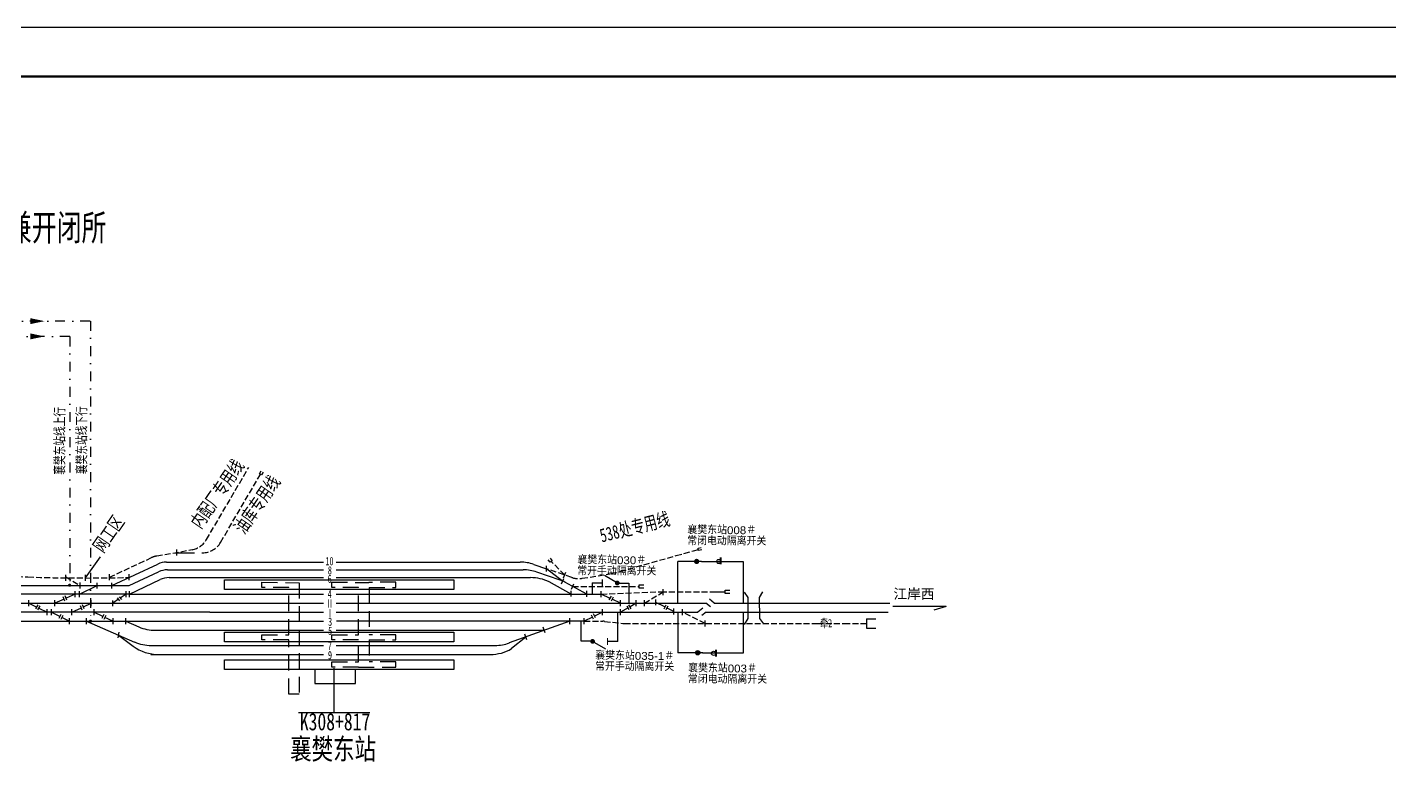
# Model space of a CAD drawing. Extents: x 3783 to 6106, y -2935 to -2515.
# Drawn here: x 4898 to 5174.1, y -2663.4 to -2514.7 of the extents above; entities that cross this region are included whole.
import ezdxf
from ezdxf.enums import TextEntityAlignment as Align

# ---------------------------------------------------------------- set-up
doc = ezdxf.new("R2010")
doc.units = 0
doc.header["$MEASUREMENT"] = 0
for name, pattern in [('DHX3', [5, 2, -1.5, 0, -1.5]), ('HIDDEN2', [4.7625, 3.175, -1.5875]), ('XX', [5.5, 4, -1.5])]:
    doc.linetypes.add(name, pattern=pattern)
doc.layers.get('0').update_dxf_attribs({"linetype": 'CONTINUOUS'})
for name, color, linetype in [('2', 7, 'CONTINUOUS'), ('A_通用块层', 2, 'CONTINUOUS'), ('DAOCHAHAO', 8, 'CONTINUOUS'), ('E_既有标注', 7, 'CONTINUOUS'), ('S_近期设计线路', 1, 'CONTINUOUS'), ('SYTUOLD', 7, 'CONTINUOUS'), ('TEXT', 1, 'CONTINUOUS'), ('设计线', 1, 'CONTINUOUS')]:
    doc.layers.add(name, color=color, linetype=linetype)
doc.styles.add('HHJ', font='SimSun.ttf', dxfattribs={"width": 0.75, "height": 3.5})
doc.styles.add('JCWHZ', font='SimSun.ttf', dxfattribs={"width": 0.7})
doc.styles.add('pyf', font='rs9.shx', dxfattribs={"width": 0.7, "height": 1.2, "bigfont": 'hztxt.shx'})
doc.styles.get("Standard").update_dxf_attribs({"font": 'SimSun.ttf', "width": 0.8, "height": 2.5})

# ---------------------------------------------------------------- blocks, each defined once
blk = doc.blocks.new('DC')
at = {"layer": 'A_通用块层', "color": 0, "ltscale": 0.8}
blk.add_line((0, 0.65), (0, -0.65), dxfattribs=at)
blk = doc.blocks.new('CD')
for p, q in [((0, -0.38), (0, 0.38)), ((0, 0.38), (1.03, 0.37)), ((1.02, -0.4), (0, -0.38))]:
    blk.add_line(p, q)

msp = doc.modelspace()

# ---------------------------------------------------------------- linework, layer by layer
at = {"color": 7}
msp.add_line((3782.66, -2514.69), (5829.12, -2514.69), dxfattribs=at)
at = {"color": 5, "lineweight": 50}
msp.add_line((3791.21, -2524.69), (5829.12, -2524.69), dxfattribs=at)
at = {"linetype": 'XX', "ltscale": 0.3}
for p, q in [((4934.36, -2618.43), (4942.92, -2603.82)), ((4937.23, -2618.99), (4945.29, -2605.21)), ((4934.36, -2618.43), (4935.45, -2616.58)), ((4914.7, -2626.04), (4923.25, -2622.07)), ((4924.29, -2621.74), (4931.44, -2620.46)), ((5018.23, -2624.85), (5029.52, -2621.67)), ((5029.52, -2621.67), (5033.02, -2620.69)), ((5008.36, -2626.08), (5003.24, -2624.32)), ((5006.93, -2625.59), (5004.23, -2622.84)), ((4889.36, -2625.6), (4898.18, -2625.99)), ((4905.84, -2625.97), (4908.8, -2627.72)), ((5008.56, -2627.9), (5021.93, -2627.9)), ((5010.44, -2626.26), (5016.17, -2625.36)), ((5014.33, -2629.45), (5026.42, -2628.99)), ((5023.09, -2631.28), (5026.9, -2628.99)), ((5026.42, -2628.99), (5037.36, -2628.99)), ((5035.39, -2635.41), (5030.8, -2633.12)), ((5010.91, -2634.96), (5014.66, -2634.96)), ((5015, -2634.98), (5018.69, -2635.4)), ((5019.04, -2635.41), (5058.18, -2635.41)), ((5058.18, -2635.41), (5063.6, -2635.41)), ((5063.6, -2635.41), (5068.12, -2635.41))]:
    msp.add_line(p, q, dxfattribs=at)
at = {"color": 0, "ltscale": 0.5}
for p, q in [((4909.85, -2626.18), (4912.88, -2621.94)), ((4916.27, -2630.22), (4916.73, -2630.79)), ((4916.68, -2630), (4917.13, -2630.58))]:
    msp.add_line(p, q, dxfattribs=at)
at = {"linetype": 'XX'}
msp.add_line((4927.94, -2621.09), (4933.56, -2621.09), dxfattribs=at)
at = {"color": 40}
for p, q in [((5034.67, -2622.84), (5029.87, -2622.84)), ((5029.87, -2631.16), (5029.87, -2622.84)), ((5034.67, -2622.84), (5038.45, -2622.84)), ((5038.56, -2622.84), (5043.12, -2622.84)), ((5043.12, -2622.84), (5043.12, -2631.16)), ((5012.48, -2627.2), (5012.48, -2629.45)), ((5014.54, -2627.22), (5012.48, -2627.22)), ((5017.65, -2627.22), (5014.99, -2625.69)), ((5017.69, -2627.22), (5019.91, -2627.22)), ((5019.91, -2627.22), (5019.91, -2631.28)), ((5037.22, -2631.28), (5036.27, -2630.51)), ((5017.7, -2639.03), (5017.7, -2633.12)), ((5029.89, -2633.12), (5029.89, -2641.32)), ((5034.94, -2632.28), (5033.9, -2633.12)), ((5035.57, -2633.12), (5034.69, -2633.82)), ((5036.51, -2632.05), (5035.56, -2631.28)), ((5043.15, -2641.32), (5043.15, -2633.12)), ((5010.27, -2639.01), (5010.27, -2634.95)), ((5012.49, -2639.01), (5010.27, -2639.01)), ((5012.53, -2639.01), (5015.19, -2640.55)), ((5015.64, -2639.01), (5017.7, -2639.01)), ((5034.9, -2641.34), (5029.89, -2641.32)), ((5034.88, -2641.34), (5037.42, -2641.34)), ((5037.41, -2641.32), (5042.16, -2641.32)), ((5038.59, -2641.32), (5043.15, -2641.32))]:
    msp.add_line(p, q, dxfattribs=at)
at = {"ltscale": 0.5}
for p, q in [((4905.66, -2630.89), (4905.34, -2630.03)), ((4906.06, -2630.69), (4905.75, -2629.84)), ((5015.98, -2630.65), (5016.44, -2629.86)), ((5016.39, -2630.83), (5016.84, -2630.04)), ((4899.8, -2632.44), (4900.24, -2631.64)), ((4900.21, -2632.62), (4900.65, -2631.83)), ((4904.49, -2634.34), (4904.94, -2633.55)), ((4909.19, -2632.68), (4908.86, -2631.83)), ((4909.59, -2632.47), (4909.26, -2631.63)), ((4913.21, -2634.35), (4913.63, -2633.55)), ((5013.18, -2634.28), (5012.79, -2633.47)), ((5020.03, -2632.67), (5019.57, -2631.89)), ((5020.39, -2632.41), (5019.93, -2631.63)), ((5027.07, -2632.43), (5027.52, -2631.64)), ((5027.48, -2632.61), (5027.93, -2631.82)), ((4904.9, -2634.52), (4905.35, -2633.73)), ((4913.62, -2634.52), (4914.04, -2633.72)), ((5012.8, -2634.52), (5012.4, -2633.7))]:
    msp.add_line(p, q, dxfattribs=at)
at = {"color": 1, "ltscale": 0.5}
msp.add_line((4916.5, -2630.51), (4915.38, -2631.32), dxfattribs=at)
at = {"color": 0, "linetype": 'ByBlock', "ltscale": 0.13}
for q in [(5073.43, -2631.99), (5081.73, -2632.73)]:
    msp.add_line((5084.2, -2631.99), q, dxfattribs=at)
at = {"color": 5}
for p, q in [((4875.82, -2634.96), (4928.15, -2634.96)), ((4905.1, -2634.19), (4906.62, -2634.96)), ((4910.04, -2634.96), (4919.79, -2639.16)), ((4915.4, -2634.96), (4913.77, -2634.18)), ((4918.01, -2634.96), (4920.65, -2636.1)), ((4928.15, -2634.96), (4958.09, -2634.96)), ((5010.91, -2634.96), (4960.72, -2634.96)), ((5007.97, -2634.96), (4995.72, -2639.35)), ((5012.6, -2634.11), (5010.91, -2634.96)), ((4916.55, -2637.76), (4919.52, -2639.99)), ((4924.02, -2636.79), (4949.29, -2636.79)), ((4949.29, -2636.79), (4958.09, -2636.79)), ((4960.64, -2636.79), (5002.86, -2636.79)), ((4999.06, -2638.16), (4996.19, -2640.5)), ((4923.06, -2641.69), (4949.29, -2641.69)), ((4923.15, -2639.85), (4949.29, -2639.85)), ((4949.29, -2639.85), (4958.09, -2639.85)), ((4949.29, -2641.69), (4958.09, -2641.69)), ((4960.64, -2639.85), (4992.85, -2639.85)), ((4960.64, -2641.69), (4991.86, -2641.69))]:
    msp.add_line(p, q, dxfattribs=at)
at = {"color": 5, "linetype": 'DHX3', "lineweight": 30, "ltscale": 4}
msp.add_lwpolyline([(4901.56, -2574.19, 0, 1.19, 0), (4898.69, -2574.19, 1.19, 1.19, 0)], format="xyseb", dxfattribs=at)
at = {"color": 3, "linetype": 'DHX3', "lineweight": 30, "ltscale": 4}
msp.add_lwpolyline([(4901.56, -2577.28, 0, 1.19, 0), (4898.69, -2577.28, 1.19, 1.19, 0)], format="xyseb", dxfattribs=at)
at = {"color": 40}
for points, const_width in [([(5033.41, -2622.84, 1), (5033.94, -2622.84, 1)], 0.528), ([(5017.84, -2627.21, -1), (5017.36, -2627.21, -1)], 0.48), ([(5012.35, -2639.03, -1), (5012.83, -2639.03, -1)], 0.48), ([(5033.64, -2641.34, -1), (5034.17, -2641.34, -1)], 0.528)]:
    msp.add_lwpolyline(points, format="xyb", close=True, dxfattribs=dict(at, const_width=const_width))
for points, const_width in [([(5038.56, -2622.02), (5038.56, -2623.45)], 0.396), ([(5014.57, -2627.19), (5014.57, -2626.47)], 0.24), ([(5014.57, -2627.19), (5014.57, -2627.91)], 0.24), ([(5015.62, -2639.04), (5015.62, -2638.32)], 0.24), ([(5015.62, -2639.04), (5015.62, -2639.76)], 0.24), ([(5037.6, -2642.14), (5037.6, -2640.71)], 0.396)]:
    msp.add_lwpolyline(points, dxfattribs=dict(at, const_width=const_width))
for centre in [(5038.16, -2622.86), (5033.91, -2641.34), (5037.1, -2641.45)]:
    msp.add_circle(centre, 0.427, dxfattribs=at)
at = {"linetype": 'XX', "ltscale": 0.3}
for centre, radius, start, end in [((4930.7, -2616.28), 4.25, 280.1357, 329.6349), ((4933.56, -2616.84), 4.25, 270, 329.6349), ((5013.26, -2607.18), 18.36, 279.4476, 285.7275), ((4910.17, -2273.62), 352.58, 268.0514, 271.3873), ((5009.75, -2622.07), 4.25, 250.9855, 279.4476), ((5014.66, -2638.02), 3.06, 83.5047, 90)]:
    msp.add_arc(centre, radius, start, end, dxfattribs=at)
at = {"linetype": 'XX'}
msp.add_arc((4925.04, -2625.93), 4.25, 100.1357, 114.9048, dxfattribs=at)
at = {"color": 5}
for centre, start, end in [((4924.02, -2628.29), 246.6757, 270), ((4924.62, -2633.19), 233.1434, 270), ((4923.15, -2631.35), 246.6757, 270), ((4991.86, -2633.19), 270, 300.6288), ((4992.85, -2631.35), 270, 289.7454)]:
    msp.add_arc(centre, 8.5, start, end, dxfattribs=at)
at = {"layer": '2', "color": 5, "linetype": 'DHX3', "lineweight": 30}
for p, q in [((4910.79, -2574.17), (4893.35, -2574.17)), ((4910.84, -2574.17), (4910.84, -2634.96))]:
    msp.add_line(p, q, dxfattribs=at)
at = {"layer": '2', "color": 3, "linetype": 'DHX3', "lineweight": 30}
for q in [(4893.45, -2577.31), (4906.65, -2627.73)]:
    msp.add_line((4906.65, -2577.31), q, dxfattribs=at)
at = {"layer": 'DAOCHAHAO', "color": 7}
msp.add_line((5037.36, -2628.99), (5039.44, -2628.99), dxfattribs=at)
at = {"layer": 'E_既有标注'}
for p, q in [((5033.02, -2620.69), (5034.02, -2620.41)), ((4943.03, -2633.12), (4946.03, -2633.12)), ((5068.12, -2634.5), (5068.12, -2636.33)), ((5068.12, -2634.5), (5069.96, -2634.5)), ((5068.12, -2636.33), (5069.96, -2636.33)), ((4960.25, -2653.4), (4960.25, -2644.44)), ((4953.01, -2653.4), (4967.49, -2653.4))]:
    msp.add_line(p, q, dxfattribs=at)
for points in [[(5043.4, -2635.64), (5044.11, -2634.39), (5044.11, -2630.15), (5043.4, -2629.09)], [(5047.02, -2629.03), (5046.36, -2630.15), (5046.42, -2634.39), (5047.25, -2635.46)]]:
    msp.add_lwpolyline(points, dxfattribs=at)
msp.add_arc((5019.04, -2632.35), 3.06, 263.5047, 270, dxfattribs=at)
at = {"layer": 'S_近期设计线路', "color": 3, "ltscale": 15}
for p, q in [((4915.19, -2627.75), (4924.47, -2623.39)), ((4918.7, -2627.75), (4924.65, -2624.96)), ((4926.28, -2622.98), (4949.29, -2622.98)), ((4926.46, -2624.55), (4949.29, -2624.55)), ((4949.29, -2622.98), (4958.09, -2622.98)), ((4949.29, -2624.55), (4958.09, -2624.55)), ((4960.64, -2622.98), (4997.93, -2622.98)), ((4960.64, -2624.55), (4998.52, -2624.55)), ((5000.7, -2623.45), (5003.24, -2624.32)), ((5005.99, -2626.64), (5001.29, -2625.02)), ((5006.52, -2626.85), (5003.24, -2624.32)), ((4869.72, -2627.7), (4918.7, -2627.75)), ((4908.6, -2629.45), (4912.22, -2627.75)), ((4918.73, -2629.45), (4924.96, -2626.52)), ((4926.77, -2626.12), (4949.29, -2626.12)), ((4949.29, -2626.12), (4958.09, -2626.12)), ((4960.64, -2626.12), (5000.02, -2626.12)), ((5008.26, -2629.45), (5003.78, -2627)), ((5011.45, -2629.45), (5006.99, -2627.05)), ((4918.73, -2629.45), (4872.12, -2629.45)), ((4907.78, -2629.45), (4905.92, -2630.29)), ((4918.11, -2629.48), (4916.9, -2630.29)), ((4918.73, -2629.45), (4958.09, -2629.45)), ((4960.64, -2629.45), (4991.12, -2629.45)), ((4991.12, -2629.45), (5014.33, -2629.45)), ((5016.16, -2630.32), (5014.33, -2629.45))]:
    msp.add_line(p, q, dxfattribs=at)
at = {"layer": 'S_近期设计线路', "ltscale": 15}
for p, q in [((4905.51, -2630.48), (4903.65, -2631.28)), ((5018.25, -2631.28), (5016.58, -2630.5)), ((4861.23, -2631.28), (4949.29, -2631.28)), ((4898.39, -2631.28), (4900, -2632.09)), ((4909.42, -2632.07), (4910.98, -2631.28)), ((4949.29, -2631.28), (4958.09, -2631.28)), ((4960.64, -2631.28), (5035.56, -2631.28)), ((5021.43, -2631.28), (5020.17, -2632.02)), ((5027.26, -2632.07), (5025.37, -2631.13)), ((5037.22, -2631.28), (5072.83, -2631.28)), ((5016.17, -2635.19), (5016.16, -2635.19))]:
    msp.add_line(p, q, dxfattribs=at)
at = {"layer": 'S_近期设计线路', "color": 2, "ltscale": 15}
for p, q in [((4935.02, -2633.12), (4863.08, -2633.12)), ((4900.4, -2632.29), (4902.07, -2633.12)), ((4902.95, -2633.12), (4904.69, -2633.99)), ((4907.07, -2633.12), (4909.02, -2632.24)), ((4913.37, -2633.98), (4911.56, -2633.12)), ((4935.02, -2633.12), (4949.29, -2633.12)), ((4949.29, -2633.12), (4958.09, -2633.12)), ((4960.64, -2633.12), (5015.11, -2633.12)), ((5009.07, -2633.12), (5033.9, -2633.12)), ((5014.58, -2633.12), (5013.01, -2633.9)), ((5019.77, -2632.25), (5018.26, -2633.12)), ((5029.04, -2632.96), (5027.68, -2632.29)), ((5035.57, -2633.12), (5072.51, -2633.12))]:
    msp.add_line(p, q, dxfattribs=at)
at = {"layer": 'S_近期设计线路', "color": 3, "ltscale": 15, "const_width": 0.317}
msp.add_lwpolyline([(4906.46, -2627.67, 1), (4906.78, -2627.67, 1)], format="xyb", close=True, dxfattribs=at)
at = {"layer": 'S_近期设计线路', "color": 7, "linetype": 'ByBlock'}
for points in [[(4949.29, -2628.54), (4937.98, -2628.54), (4937.98, -2626.6), (4949.29, -2626.6)], [(4949.29, -2626.6), (4960.64, -2626.6)], [(4960.64, -2626.6), (4984.48, -2626.6), (4984.48, -2628.54), (4960.64, -2628.54)], [(4960.64, -2628.54), (4949.29, -2628.54)], [(4949.29, -2639.1), (4937.98, -2639.1), (4937.98, -2637.16), (4949.29, -2637.16)], [(4949.29, -2637.16), (4960.64, -2637.16)], [(4960.64, -2639.1), (4949.29, -2639.1)], [(4960.64, -2637.16), (4984.48, -2637.16), (4984.48, -2639.1), (4960.64, -2639.1)]]:
    msp.add_lwpolyline(points, dxfattribs=at)
at = {"layer": 'S_近期设计线路', "color": 5, "ltscale": 15, "const_width": 0.317}
msp.add_lwpolyline([(4910.7, -2634.94, 1), (4911.02, -2634.94, 1)], format="xyb", close=True, dxfattribs=at)
at = {"layer": 'S_近期设计线路', "color": 7, "ltscale": 15}
for points in [[(4970.49, -2644.72), (4937.98, -2644.72), (4937.98, -2642.79), (4960.64, -2642.79)], [(4960.64, -2642.79), (4984.48, -2642.79), (4984.48, -2644.72), (4970.49, -2644.72)]]:
    msp.add_lwpolyline(points, dxfattribs=at)
at = {"layer": 'S_近期设计线路', "color": 3, "ltscale": 15}
for centre, radius, start, end in [((4926.28, -2627.23), 4.25, 90, 115.163), ((4926.46, -2628.8), 4.25, 90, 115.163), ((4997.93, -2631.48), 8.5, 70.9855, 90), ((4998.52, -2633.05), 8.5, 70.9855, 90), ((4926.77, -2630.37), 4.25, 90, 115.163), ((5000.02, -2634.62), 8.5, 63.7115, 90), ((5003.22, -2634.67), 8.5, 63.7115, 70.9855)]:
    msp.add_arc(centre, radius, start, end, dxfattribs=at)
at = {"layer": '设计线', "color": 7, "linetype": 'HIDDEN2'}
for p, q in [((4959.75, -2628.12), (4959.75, -2627.02)), ((4959.75, -2627.02), (4967.26, -2627.11)), ((4972.73, -2627.02), (4967.26, -2627.11)), ((4972.73, -2628.12), (4972.73, -2627.02)), ((4965.18, -2628.12), (4959.75, -2628.12)), ((4965.18, -2637.69), (4965.18, -2628.12)), ((4967.31, -2628.12), (4972.73, -2628.12)), ((4967.31, -2628.12), (4967.31, -2637.69)), ((4959.75, -2637.69), (4965.18, -2637.69)), ((4959.75, -2638.75), (4959.75, -2637.69)), ((4965.18, -2638.75), (4959.75, -2638.75)), ((4965.18, -2643.16), (4965.18, -2638.75)), ((4972.73, -2637.69), (4967.31, -2637.69)), ((4967.31, -2638.75), (4967.31, -2643.16)), ((4967.31, -2638.75), (4972.73, -2638.75)), ((4972.73, -2638.75), (4972.73, -2637.69)), ((4959.75, -2643.16), (4965.18, -2643.16)), ((4965.18, -2644.23), (4959.75, -2644.23)), ((4965.18, -2644.23), (4972.73, -2644.23)), ((4972.73, -2643.16), (4967.31, -2643.16)), ((4972.73, -2644.23), (4972.73, -2643.16))]:
    msp.add_line(p, q, dxfattribs=at)
at = {"layer": '设计线', "linetype": 'HIDDEN2'}
msp.add_line((4959.75, -2644.23), (4959.75, -2643.16), dxfattribs=at)
at = {"layer": '设计线', "color": 7}
msp.add_line((4953.15, -2649.7), (4951.02, -2649.7), dxfattribs=at)
at = {"layer": '设计线', "color": 7, "linetype": 'HIDDEN2'}
msp.add_lwpolyline([(4951.02, -2649.7), (4951.02, -2638.75), (4945.59, -2638.75), (4945.59, -2637.69), (4951.02, -2637.69), (4951.02, -2628.12), (4945.59, -2628.12), (4945.59, -2627.02), (4953.15, -2627.16), (4953.15, -2649.7)], dxfattribs=at)
at = {"layer": '设计线', "color": 7}
msp.add_lwpolyline([(4956.3, -2644.72), (4956.3, -2647.58), (4964.56, -2647.58), (4964.56, -2644.72)], dxfattribs=at)

# ---------------------------------------------------------------- block references
at = {"linetype": 'XX', "ltscale": 0.3}
for name, p, xscale, yscale, zscale, rotation in [('DC', (4928.32, -2621.02), -0.9179999999996653, 0.91800000000012, 0.918, 180), ('CD', (5004.21, -2622.86), 0.6425999999999945, 0.6425999999996748, 0.6425999999999998, 129.7622285704881), ('DC', (5003.24, -2624.32), -0.9179999999996653, 0.91800000000012, 0.918, 180), ('DC', (5006.93, -2625.59), -0.9180000000003028, 0.9180000000001383, 0.918, 157.1142428070863), ('DC', (5006.51, -2626.86), -0.9179999999996616, 0.9180000000001698, 0.918, 155.4610338688011), ('DC', (5008.56, -2627.9), -0.9179999999996616, 0.9180000000001698, 0.918, 155.4610338688011), ('DC', (5008.26, -2629.37), -0.9179999999996653, 0.91800000000012, 0.918, 180)]:
    msp.add_blockref(name, p, dxfattribs=dict(at, xscale=xscale, yscale=yscale, zscale=zscale, rotation=rotation))
at = {"layer": 'E_既有标注'}
for name, p, xscale, yscale, zscale, rotation in [('CD', (4945.3, -2605.21), 0.6426000000002804, 0.6425999999996748, 0.6425999999999998, 58.12121147670912), ('CD', (5034.02, -2620.41), 0.6426000000002366, 0.6425999999996748, 0.6425999999999998, 13.19024041975291), ('DC', (4905.84, -2626.17), -0.9179999999996653, 0.9179999999996653, 0.918, 180), ('DC', (4908.8, -2627.73), -0.9179999999996653, 0.9179999999996653, 0.918, 180), ('DC', (4909.85, -2626.18), -0.9179999999996653, 0.9179999999996653, 0.918, 180), ('DC', (4912.21, -2627.75), -0.9179999999996653, 0.91800000000012, 0.918, 180), ('DC', (4914.7, -2626.04), -0.9179999999996653, 0.91800000000012, 0.918, 180), ('DC', (4915.19, -2627.75), -0.9179999999996653, 0.91800000000012, 0.918, 180), ('DC', (4918.71, -2626.05), -0.9179999999996653, 0.91800000000012, 0.918, 180), ('DC', (4898.39, -2631.28), -0.9179999999996653, 0.91800000000012, 0.918, 180), ('DC', (4903.65, -2631.28), -0.9179999999996653, 0.91800000000012, 0.918, 180), ('DC', (4907.78, -2629.45), -0.9179999999996653, 0.91800000000012, 0.918, 180), ('DC', (4908.6, -2629.45), -0.9179999999996653, 0.91800000000012, 0.918, 180), ('DC', (4910.98, -2631.28), -0.9179999999996653, 0.91800000000012, 0.918, 180), ('DC', (4915.38, -2631.32), -0.9179999999996653, 0.9179999999996653, 0.918, 180), ('DC', (4918.11, -2629.48), -0.9179999999996653, 0.9179999999996653, 0.918, 180), ('DC', (4918.73, -2629.45), -0.9179999999996653, 0.91800000000012, 0.918, 180), ('DC', (5011.45, -2629.42), -0.9179999999996653, 0.91800000000012, 0.918, 180), ('DC', (5014.33, -2629.48), -0.9179999999996653, 0.91800000000012, 0.918, 180), ('DC', (5018.25, -2631.28), -0.9179999999996653, 0.91800000000012, 0.918, 180), ('DC', (5021.43, -2631.28), -0.9179999999996653, 0.91800000000012, 0.918, 180), ('DC', (5023.09, -2631.28), -0.9179999999996653, 0.91800000000012, 0.918, 180), ('DC', (5025.37, -2631.13), -0.9179999999996653, 0.91800000000012, 0.918, 180), ('DC', (5026.9, -2629.05), -0.9179999999996653, 0.91800000000012, 0.918, 180), ('DC', (4902.07, -2633.12), -0.9179999999996653, 0.91800000000012, 0.918, 180), ('DC', (4902.95, -2633.12), -0.9179999999996653, 0.91800000000012, 0.918, 180), ('DC', (4907.07, -2633.12), -0.9179999999996653, 0.91800000000012, 0.918, 180), ('DC', (4911.57, -2633.12), -0.9179999999996653, 0.91800000000012, 0.918, 180), ('DC', (5014.58, -2633.12), -0.9179999999996653, 0.91800000000012, 0.918, 180), ('DC', (5018.26, -2633.12), -0.9179999999996653, 0.91800000000012, 0.918, 180), ('DC', (5029.04, -2632.96), -0.9179999999996653, 0.91800000000012, 0.918, 180), ('DC', (5030.8, -2633.12), -0.9179999999996653, 0.91800000000012, 0.918, 180), ('DC', (4906.62, -2634.96), -0.9179999999996653, 0.91800000000012, 0.918, 180), ('DC', (4910.04, -2634.96), -0.9179999999996653, 0.91800000000012, 0.918, 180), ('DC', (4915.42, -2634.96), -0.9179999999996653, 0.91800000000012, 0.918, 180), ('DC', (4918.03, -2634.96), -0.9179999999996653, 0.91800000000012, 0.918, 180), ('DC', (5002.81, -2636.74), -0.9179999999997711, 0.9180000000000537, 0.918, 199.6141217069936), ('DC', (5007.97, -2634.96), -0.9179999999996653, 0.91800000000012, 0.918, 180), ('DC', (5010.91, -2634.96), -0.9179999999996653, 0.91800000000012, 0.918, 180), ('DC', (5035.39, -2635.41), -0.9179999999996653, 0.91800000000012, 0.918, 180), ('DC', (4916.55, -2637.76), -0.9180000000001886, 0.91800000000012, 0.918, 169.9652853785961), ('DC', (4999.06, -2638.16), -0.9179999999997297, 0.9180000000001273, 0.918, 198.2774639418209)]:
    msp.add_blockref(name, p, dxfattribs=dict(at, xscale=xscale, yscale=yscale, zscale=zscale, rotation=rotation))
at = {"layer": 'E_既有标注', "xscale": 0.9179999999996653, "yscale": 0.91800000000012, "zscale": 0.918}
for p in [(5022.06, -2627.92), (5039.44, -2628.99)]:
    msp.add_blockref('CD', p, dxfattribs=at)

# ---------------------------------------------------------------- texts
at = {"color": 7, "style": 'JCWHZ', "width": 0.7}
msp.add_text('襄樊东分区所兼开闭所', height=5.28, dxfattribs=at).set_placement((4888.88, -2557.89), align=Align.CENTER)
at = {"width": 0.7}
for s, p in [('襄樊东站线上行', (4905.58, -2605.29)), ('襄樊东站线下行', (4910.02, -2605.16))]:
    msp.add_text(s, height=2, rotation=90, dxfattribs=at).set_placement(p)
at = {"color": 7, "style": 'pyf', "width": 1.1}
for s, p in [('襄樊东站008＃', (5031.8, -2617.29)), ('常闭电动隔离开关', (5031.75, -2619.53)), ('襄樊东站030＃', (5009.52, -2623.37)), ('常开手动隔离开关', (5009.47, -2625.6)), ('襄樊东站035-1＃', (5013.13, -2642.73)), ('常开手动隔离开关', (5013.08, -2644.96)), ('襄樊东站003＃', (5031.95, -2645.28)), ('常闭电动隔离开关', (5031.9, -2647.52))]:
    msp.add_text(s, height=1.585, rotation=359.7992, dxfattribs=at).set_placement(p)
at = {"color": 0, "style": 'HHJ'}
msp.add_text('江岸西', height=2.04, dxfattribs=at).set_placement((5073.54, -2630.43))
at = {"layer": 'E_既有标注', "style": 'HHJ', "width": 0.7}
for s, height, rotation, p in [('内配厂专用线', 2.754, 55.4704, (4937.64, -2609.92)), ('油库专用线', 2.754, 55.4704, (4945.72, -2612.09)), ('网工区', 2.754, 55.4704, (4915.63, -2618.03)), ('538处专用线', 2.754, 14.3165, (5021.46, -2617.22)), ('牵2', 1.652, 1.8765, (5059.94, -2636.19))]:
    msp.add_text(s, height=height, rotation=rotation, dxfattribs=at).set_placement(p, align=Align.CENTER)
at = {"layer": 'E_既有标注', "color": 10, "style": 'HHJ', "width": 0.7}
for s, height, p in [('10', 1.652, (4959.28, -2623.61)), ('8', 1.65, (4959.36, -2625.47)), ('6', 1.65, (4959.32, -2627.18)), ('4', 1.65, (4959.33, -2630.26)), ('3', 1.65, (4959.42, -2635.87)), ('5', 1.65, (4959.41, -2637.7)), ('7', 1.65, (4959.35, -2640.75)), ('9', 1.65, (4959.39, -2642.64))]:
    msp.add_text(s, height=height, dxfattribs=at).set_placement(p, align=Align.CENTER)
for s, p in [('Ⅱ', (4959.36, -2630.54)), ('Ⅰ', (4959.38, -2632.48))]:
    msp.add_text(s, height=1.65, rotation=180, dxfattribs=at).set_placement(p, align=Align.CENTER)
at = {"layer": 'SYTUOLD', "style": 'HHJ', "width": 0.75}
msp.add_text('K308+817', height=3.5, dxfattribs=at).set_placement((4960.41, -2657.04), align=Align.CENTER)
at = {"layer": 'TEXT', "color": 0, "style": 'HHJ', "width": 0.75}
msp.add_text('襄樊东站', height=4.25, dxfattribs=at).set_placement((4960.02, -2662.93), align=Align.CENTER)

doc.saveas('drawing.dxf')
